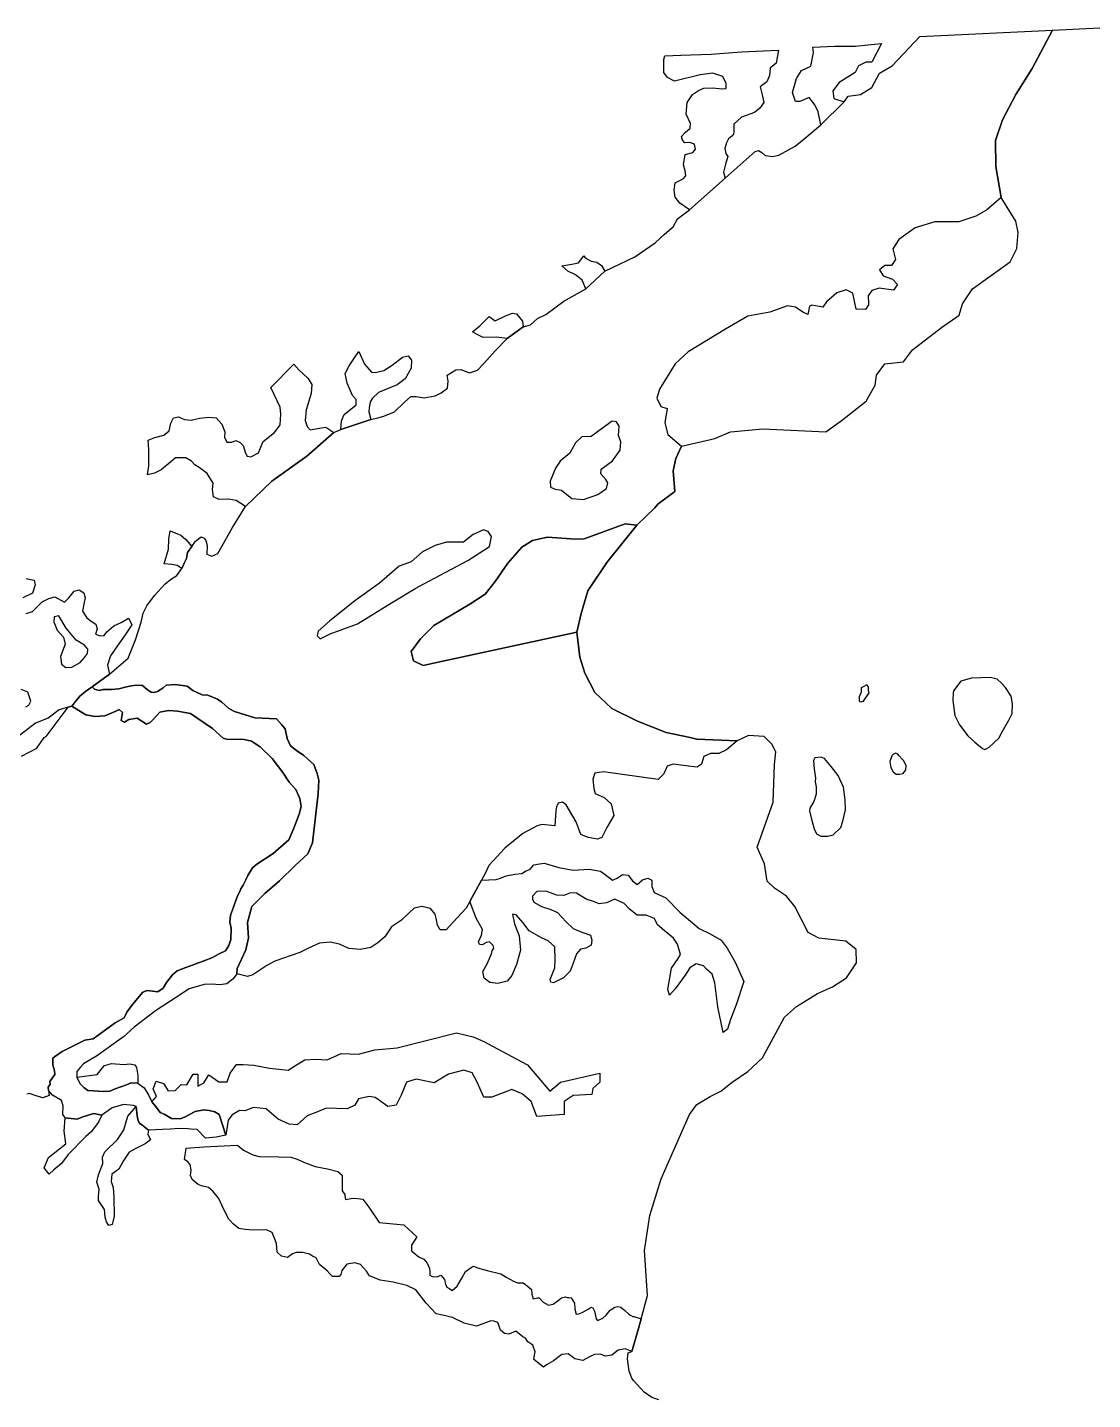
# Model space of a CAD drawing. Header units: inches. Extents: x 288635 to 1232953, y 676945 to 1655780.
# Drawn here: x 523343 to 551611, y 1560446 to 1596864 of the extents above; entities that cross this region are included whole.
import ezdxf

# ---------------------------------------------------------------- set-up
doc = ezdxf.new("R2010")
doc.units = ezdxf.units.IN
doc.header["$MEASUREMENT"] = 0

msp = doc.modelspace()

# ---------------------------------------------------------------- linework, layer by layer
at = {"color": 1}
for points in [[(549032.4743, 1593859.5132), (549044.2812, 1593173.1181), (549182.618, 1592352.0533), (548793.6652, 1592012.0561), (548516.6656, 1591853.7707), (548058.7063, 1591704.6777), (547421.8579, 1591708.6757), (546907.7665, 1591545.9274), (546472.1452, 1591233.8193), (546312.4528, 1590990.3013), (546379.812, 1590706.2011), (546274.2883, 1590547.9157), (546102.8124, 1590547.9157), (545955.2646, 1590434.6752), (546050.0506, 1590270.9161), (546300.6692, 1590178.5829), (546431.5155, 1590037.7994), (546327.0502, 1589888.3929), (545944.527, 1589941.1548), (545756.8267, 1589879.049), (545654.337, 1589743.2979), (545665.5006, 1589542.3516), (545667.5274, 1589505.8698), (545588.3847, 1589373.9652), (545365.9652, 1589385.6715), (545337.7661, 1589387.1557), (545245.4329, 1589809.2502), (545073.957, 1589901.5834), (544823.3383, 1589822.4407), (544546.3388, 1589585.0125), (544454.0056, 1589439.9175), (544163.8156, 1589492.6793), (544097.8633, 1589466.2984), (544058.292, 1589242.0607), (543926.3874, 1589308.0129), (543728.5306, 1589439.9175), (543517.4833, 1589479.4888), (543042.6269, 1589308.0129), (542462.7576, 1589204.3602), (541868.6765, 1588859.5375), (540875.2544, 1588251.8583), (540536.4406, 1587936.2056), (540121.1904, 1587259.6688), (540048.3937, 1587026.0643), (540153.9174, 1586801.8266), (540325.3933, 1586749.0647), (540259.441, 1586366.5415), (540338.5837, 1586063.1611), (540705.3184, 1585750.7427), (540553.1349, 1585418.6469), (540479.1289, 1585097.9543), (540522.2991, 1584549.0764), (540078.2631, 1584209.8822), (539991.456, 1584113.4421), (539512.2004, 1583655.8758), (539209.5292, 1583686.5749), (538117.558, 1583294.2927), (537885.1706, 1583284.2381), (537143.6326, 1583334.372), (536745.2163, 1583250.71), (536460.2277, 1583066.3057), (536091.419, 1582647.2048), (535756.1383, 1582161.0478), (535487.9138, 1581825.7672), (535085.577, 1581557.5426), (534130.0271, 1580987.5655), (533777.9824, 1580635.5208), (533526.5219, 1580300.2401), (533593.578, 1580048.7796), (533845.0385, 1579931.4314), (534167.0642, 1580000.6153), (537923.7282, 1580815.7017), (538007.4701, 1580150.1766), (538139.7621, 1579726.8424), (538405.2757, 1579216.184), (538849.7766, 1578787.5581), (539532.4029, 1578454.1824), (540294.4044, 1578152.5568), (540933.2404, 1578019.3307), (541106.7653, 1577972.7752), (542183.7323, 1577932.0184), (541897.7826, 1577692.1809), (541691.4072, 1577596.9307), (541469.1568, 1577596.9307), (541294.5314, 1577517.5556), (541231.0313, 1577311.1802), (541119.9061, 1577231.805), (540961.1558, 1577247.68), (540484.9048, 1577311.1802), (540319.6283, 1577258.3988), (540234.2784, 1577049.3666), (540081.5028, 1576901.2106), (538629.9968, 1577103.7463), (538399.1248, 1577068.4166), (538345.8446, 1576909.8435), (538373.7247, 1576668.3658), (538414.5946, 1576532.3689), (538646.7752, 1576427.0654), (538838.76, 1576257.909), (538907.1258, 1575944.4644), (538716.6254, 1575633.3138), (538589.6251, 1575366.6132), (538468.9749, 1575322.1632), (538227.6744, 1575360.2632), (538030.824, 1575442.8134), (537903.8238, 1575779.3641), (537643.4732, 1576230.215), (537541.873, 1576300.0651), (537427.5728, 1576274.6651), (537383.1227, 1576179.4149), (537364.0727, 1576071.4647), (537343.0599, 1575670.8956), (536995.7719, 1575712.6889), (536871.0386, 1575676.805), (536487.7709, 1575466.6259), (536017.3462, 1575081.0074), (535590.8316, 1574617.3117), (535483.9956, 1574393.9135), (535395.4971, 1574235.2956), (535146.7167, 1573782.4522), (535085.7924, 1573668.3576), (534986.3272, 1573486.0048), (534630.6363, 1573106.7391), (534458.6568, 1572914.9158), (534293.2919, 1572914.9158), (534227.1459, 1573033.9785), (534194.0729, 1573225.8018), (534160.9999, 1573331.6354), (534041.9372, 1573477.1565), (533810.4263, 1573536.6879), (533605.3738, 1573490.3857), (533354.0192, 1573252.2602), (533274.644, 1573166.2705), (533162.1959, 1573100.1245), (533003.4455, 1572994.2909), (532824.8514, 1572723.0925), (532646.2573, 1572564.3422), (532454.434, 1572445.2794), (532170.0064, 1572392.3627), (531872.3495, 1572418.821), (531628.0484, 1572535.5769), (531376.2548, 1572584.186), (531091.8271, 1572557.7276), (530800.7849, 1572425.4356), (530575.8886, 1572312.9875), (529909.0365, 1572085.4968), (529696.1473, 1571969.0285), (529325.7299, 1571717.6738), (529186.8233, 1571671.3716), (529008.2292, 1571717.6738), (528905.0024, 1571742.0059), (528906.0333, 1571889.2242), (529139.0851, 1572378.562), (529214.1603, 1572696.5275), (529186.3508, 1573103.2267), (529302.1062, 1573533.1755), (529646.9466, 1573880.0658), (530035.5711, 1574215.696), (530450.6928, 1574621.9853), (530786.323, 1574926.7022), (530906.1459, 1575219.8976), (531059.3538, 1576532.3079), (531075.2288, 1576881.5586), (531035.5412, 1577060.1527), (530941.0229, 1577301.8319), (530683.0536, 1577539.9574), (530484.6157, 1577672.2493), (530325.8654, 1577797.9267), (530233.2611, 1577989.75), (530186.9589, 1578247.7192), (530087.7399, 1578366.782), (529955.448, 1578512.3031), (529382.7216, 1578542.9056), (528835.033, 1578709.5934), (528684.2548, 1578787.338), (528500.2658, 1578955.2737), (528386.598, 1579038.6927), (528128.6287, 1579141.219), (527977.7813, 1579146.1568), (527735.0602, 1579266.8963), (527579.6172, 1579379.3444), (527265.4239, 1579425.6466), (527027.2984, 1579405.8028), (526944.6159, 1579333.0423), (526868.5481, 1579280.1255), (526795.7875, 1579240.4379), (526703.1832, 1579210.6722), (526630.4226, 1579223.9014), (526531.2037, 1579280.1255), (526398.9117, 1579395.8809), (526230.2395, 1579405.8028), (526104.5622, 1579389.2663), (525968.963, 1579359.5006), (525767.2178, 1579313.1985), (525572.0872, 1579290.0474), (525350.4982, 1579290.0474), (525244.9876, 1579268.4339), (525125.7004, 1579297.8875), (525061.1213, 1579360.0804), (525484.8585, 1579669.3788), (525523.9834, 1579701.8019), (526019.4901, 1580126.6946), (526209.9584, 1580611.3484), (526357.6849, 1581075.6317), (526413.9616, 1581321.8425), (526512.446, 1581511.7765), (526716.4492, 1581786.1257), (526990.7984, 1582088.6133), (527138.5249, 1582215.236), (527307.3551, 1582313.7203), (527442.2688, 1582499.6793), (527511.3584, 1582665.45), (527567.6351, 1582770.9689), (527588.7389, 1582925.73), (527704.1835, 1583089.8152), (527799.7768, 1583228.2176), (527954.5378, 1583340.7711), (528031.9184, 1583305.5981), (528074.1259, 1583249.3213), (528116.3335, 1583115.664), (528102.2643, 1582883.5224), (528235.9216, 1582834.2803), (528397.7173, 1582897.5916), (528510.2708, 1583101.5949), (528784.62, 1583594.0165), (529127.7309, 1584148.1626), (529832.5583, 1584823.7813), (530761.2477, 1585482.5951), (531477.2356, 1586108.729), (531656.4385, 1586193.9786), (532459.712, 1586459.6329), (532642.4389, 1586506.5346), (532801.1893, 1586546.2222), (533086.9398, 1586665.285), (533348.8779, 1586919.2855), (533515.5657, 1587070.0983), (533658.441, 1587070.0983), (533872.7539, 1587030.4107), (534166.442, 1587085.9733), (534325.1923, 1587165.3485), (534491.8801, 1587292.3487), (534507.7552, 1587474.9116), (534483.9426, 1587633.6619), (534714.1306, 1587776.5372), (534849.0684, 1587784.4747), (535079.2563, 1587697.162), (535285.6317, 1587768.5997), (535452.3196, 1587943.225), (535753.9452, 1588276.6007), (536079.104, 1588603.6386), (536501.6832, 1588918.6097), (536690.572, 1588975.1021), (536881.0724, 1589141.7899), (537103.3229, 1589244.9776), (537581.1853, 1589601.236), (538159.927, 1589925.4334), (538662.9565, 1590392.1931), (539460.7651, 1590776.9182), (540000.5162, 1591149.9814), (540254.5167, 1591380.1694), (540484.7046, 1591570.6698), (540595.8299, 1591784.9827), (540916.6331, 1592022.9292), (541861.0441, 1592860.4257), (542661.1955, 1593569.9939), (542741.3462, 1593595.3344), (542833.8314, 1593549.0919), (542923.2336, 1593465.8553), (543114.3695, 1593435.0269), (543287.0084, 1593475.1038), (543718.6055, 1593712.4822), (544005.3809, 1593944.1801), (544400.959, 1594281.3727), (545019.7805, 1594891.7213), (545121.8254, 1595038.4344), (545455.3005, 1595087.1823), (545751.6344, 1595267.0994), (545952.7181, 1595648.1001), (546291.3855, 1595849.1839), (547026.8292, 1596625.9375), (550547.1175, 1596792.6254), (550006.1429, 1595775.1004), (549572.2254, 1595087.1823), (549222.9747, 1594409.8477), (549032.4743, 1593859.5132)], [(543052.5752, 1595779.1676), (543038.8213, 1595586.6124), (542970.0516, 1595421.5651), (542791.2503, 1595284.0257), (542846.2661, 1595077.7166), (542887.5279, 1594871.4074), (542779.2689, 1594724.7073), (542638.8307, 1594607.8445), (542296.1084, 1594486.2971), (542089.7993, 1594293.7419), (542089.7993, 1594101.1867), (542084.2844, 1594033.7196), (542040.9789, 1593976.881), (541952.2599, 1593908.6315), (541892.1159, 1593798.2455), (541848.8103, 1593652.0891), (541875.8763, 1593519.4658), (541930.0083, 1593435.5612), (541867.7565, 1593232.5663), (541812.3403, 1593021.4101), (541861.0441, 1592860.4257), (540916.6331, 1592022.9292), (540659.6605, 1592195.7317), (540537.035, 1592363.3199), (540508.4224, 1592547.2582), (540532.9475, 1592743.459), (540639.223, 1592796.5967), (540757.7609, 1592853.8219), (540819.0737, 1592923.3097), (540798.6361, 1593054.1103), (540755.2024, 1593216.5792), (540794.8899, 1593494.3923), (541001.2136, 1593545.3437), (541070.1268, 1593634.9309), (541049.4529, 1593765.8662), (540925.409, 1593807.2141), (540787.5824, 1593800.3228), (540725.5604, 1593869.2361), (540697.9951, 1593972.606), (540801.3651, 1594075.9759), (540932.3003, 1594193.1285), (540939.1916, 1594317.1724), (540828.9304, 1594565.2602), (540856.4957, 1594868.4786), (540993.3278, 1595081.8955), (541152.8228, 1595192.371), (541290.6493, 1595254.393), (541518.0632, 1595261.2843), (541800.6076, 1595233.719), (541883.3035, 1595240.6103), (541890.1949, 1595378.4369), (541800.6076, 1595557.6114), (541531.8458, 1595647.1987), (541201.0621, 1595605.8507), (540517.0769, 1595439.0837), (540329.2947, 1595531.5967), (540233.0171, 1595669.1361), (540233.0171, 1595861.6913), (540233.0171, 1596012.9846), (540258.2387, 1596111.9085), (540687.0369, 1596125.2481), (541487.1385, 1596156.9982), (542293.5901, 1596214.1483), (542877.7913, 1596245.8983), (543274.0888, 1596262.3239), (543217.6225, 1595916.707), (543052.5752, 1595779.1676)], [(544714.4657, 1595182.4325), (544746.2157, 1594981.3488), (545019.7805, 1594891.7213), (544400.959, 1594281.3727), (544333.4649, 1594621.5147), (544238.2147, 1594812.0151), (544090.0477, 1595002.5155), (543846.6306, 1594896.682), (543730.2137, 1594896.682), (543645.5468, 1595140.0991), (543751.3804, 1595510.5165), (543888.964, 1595722.1836), (544132.3812, 1595838.6005), (544206.4646, 1596198.4346), (544187.1298, 1596336.6243), (544763.7451, 1596363.3736), (545319.3712, 1596371.3111), (545644.8093, 1596403.0612), (546012.36, 1596435.489), (545751.6344, 1595944.4341), (545592.8841, 1595944.4341), (545402.3837, 1595849.1839), (545307.1335, 1595669.2668), (544882.7106, 1595399.3961), (544714.4657, 1595182.4325)], [(538662.9565, 1590392.1931), (538159.927, 1589925.4334), (538063.7623, 1590157.7919), (537889.1369, 1590300.6672), (537682.7615, 1590395.9174), (537527.2819, 1590539.291), (537788.9036, 1590583.2745), (537971.4664, 1590618.9933), (538106.3521, 1590800.1414), (538143.1374, 1590753.1056), (538301.8878, 1590657.8554), (538452.7006, 1590634.0429), (538579.7008, 1590546.7302), (538662.9565, 1590392.1931)], [(536325.4463, 1589260.8526), (536484.1966, 1589070.3523), (536501.6832, 1588918.6097), (536079.104, 1588603.6386), (535793.6327, 1588641.7264), (535436.4445, 1588633.7889), (535277.6942, 1588713.1641), (535155.7705, 1588788.7987), (535349.2199, 1588944.8389), (535534.4286, 1589126.7404), (535597.2095, 1589190.1689), (535753.9452, 1589078.2898), (536031.7582, 1589205.29), (536214.3211, 1589276.7277), (536325.4463, 1589260.8526)], [(532475.7511, 1587713.0371), (532571.0013, 1587705.0995), (532801.1893, 1587760.6621), (533023.4397, 1587903.5374), (533293.3152, 1588109.9128), (533444.128, 1588149.6004), (533539.3782, 1588030.5377), (533531.4407, 1587824.1623), (533364.7529, 1587538.4117), (533158.3775, 1587379.6614), (532872.6269, 1587260.5986), (532658.314, 1587173.286), (532500.1858, 1587025.3169), (532438.6714, 1586928.4628), (532412.251, 1586760.5351), (532404.3135, 1586657.3474), (532459.712, 1586459.6329), (531656.4385, 1586193.9786), (531681.9995, 1586427.1595), (531753.4372, 1586593.8473), (532070.9378, 1586847.8478), (532070.9378, 1586990.7231), (531967.7501, 1587093.9108), (531832.8123, 1587419.349), (531775.6368, 1587676.6388), (531885.4998, 1587881.9067), (532062.1645, 1588150.7444), (532134.4379, 1588260.7256), (532293.1882, 1587927.35), (532475.7511, 1587713.0371)], [(530769.1852, 1586268.4092), (530848.5604, 1586181.0965), (531094.6234, 1586228.7216), (531261.3112, 1586252.5341), (531477.2356, 1586108.729), (530761.2477, 1585482.5951), (529832.5583, 1584823.7813), (529127.7309, 1584148.1626), (528880.0564, 1584307.8427), (528689.556, 1584339.5928), (528435.5555, 1584331.6553), (528284.7427, 1584403.0929), (528252.9927, 1584601.5308), (528276.8052, 1584768.2187), (528110.1174, 1585022.2192), (527903.742, 1585180.9695), (527784.6792, 1585252.4071), (527697.3666, 1585355.5948), (527546.5538, 1585442.9075), (527276.6782, 1585442.9075), (527146.7673, 1585331.1085), (526892.1054, 1585126.056), (526713.5113, 1585036.7589), (526527.6645, 1584989.9729), (526564.6828, 1585225.2749), (526567.9901, 1585658.531), (526549.3632, 1585909.2871), (526721.0521, 1585982.6586), (526967.1151, 1586046.1587), (527102.0529, 1586157.2839), (527149.678, 1586363.6594), (527221.1156, 1586498.5971), (527348.1159, 1586530.3472), (527514.8037, 1586458.9095), (527689.429, 1586443.0345), (527911.6795, 1586490.6596), (528157.7425, 1586522.4097), (528348.2429, 1586498.5971), (528499.0557, 1586331.9093), (528586.3683, 1586133.4714), (528570.4933, 1585990.5961), (528633.9934, 1585855.6583), (528768.9312, 1585855.6583), (528872.1189, 1585903.2834), (528991.1816, 1585847.7208), (529070.5568, 1585768.3457), (529134.0569, 1585561.9702), (529173.7445, 1585482.5951), (529268.9947, 1585466.7201), (529475.3701, 1585569.9078), (529602.3704, 1585871.5334), (529903.996, 1586109.6588), (530054.8088, 1586316.0343), (530070.6838, 1586601.7848), (530046.8713, 1586784.3477), (529801.4304, 1587303.1299), (530411.997, 1587927.35), (530546.9348, 1587776.5372), (530785.0602, 1587554.2867), (530888.2479, 1587387.5989), (530872.9951, 1587144.3796), (530737.4351, 1586712.9101), (530713.6226, 1586435.097), (530769.1852, 1586268.4092)], [(537791.0189, 1584364.4914), (538101.779, 1584331.1956), (538479.1306, 1584464.3786), (538712.2007, 1584630.8572), (538745.4964, 1584775.1387), (538690.0035, 1584863.9273), (538556.8206, 1585019.3074), (538567.9192, 1585141.3917), (538867.5808, 1585363.3632), (539078.4537, 1585640.8277), (539089.5523, 1585862.7992), (539034.0594, 1586029.2778), (539045.158, 1586284.5451), (538978.5665, 1586395.5308), (538862.0849, 1586413.8351), (538601.2149, 1586229.0522), (538301.5534, 1586007.0807), (538057.3847, 1585995.9821), (537890.906, 1585840.602), (537735.526, 1585563.1376), (537480.2587, 1585352.2647), (537358.1744, 1585163.5889), (537213.8929, 1584819.533), (537224.9915, 1584664.1529), (537347.0758, 1584608.6601), (537513.5544, 1584586.4629), (537791.0189, 1584364.4914)], [(527511.3584, 1582665.45), (527442.2688, 1582499.6793), (527321.4243, 1582581.0349), (527173.6978, 1582609.1732), (526969.6946, 1582623.2424), (527084.2925, 1583020.9606), (527091.5727, 1583285.6231), (527131.4903, 1583502.5667), (527412.8741, 1583390.0132), (527546.5314, 1583277.4597), (527704.1835, 1583089.8152), (527588.7389, 1582925.73), (527567.6351, 1582770.9689), (527511.3584, 1582665.45)], [(533828.2745, 1582948.9574), (533526.5219, 1582680.7329), (533208.0052, 1582563.3846), (532688.3202, 1582110.7557), (532034.5229, 1581641.3628), (531363.9615, 1581104.9137), (531062.2089, 1580836.6892), (531028.6809, 1580719.341), (531112.501, 1580635.5208), (531380.7256, 1580769.6331), (532101.579, 1581037.8576), (533006.8368, 1581591.0707), (533647.253, 1581978.2991), (533727.6903, 1582026.9356), (534297.6674, 1582328.6882), (535035.2849, 1582714.2609), (535605.262, 1583083.0697), (535655.5541, 1583351.2942), (535571.7339, 1583485.4065), (535449.596, 1583526.1191), (535169.3971, 1583401.5863), (534917.9366, 1583200.4179), (534465.3077, 1583200.4179), (534163.5551, 1583116.5978), (533828.2745, 1582948.9574)], [(539512.2004, 1583655.8758), (538723.3723, 1582663.9688), (538220.4512, 1581909.5873), (538036.0469, 1581306.0821), (537923.7282, 1580815.7017), (534167.0642, 1580000.6153), (533845.0385, 1579931.4314), (533593.578, 1580048.7796), (533526.5219, 1580300.2401), (533777.9824, 1580635.5208), (534130.0271, 1580987.5655), (535085.577, 1581557.5426), (535487.9138, 1581825.7672), (535756.1383, 1582161.0478), (536091.419, 1582647.2048), (536460.2277, 1583066.3057), (536745.2163, 1583250.71), (537143.6326, 1583334.372), (537885.1706, 1583284.2381), (538117.558, 1583294.2927), (539209.5292, 1583686.5749), (539512.2004, 1583655.8758)], [(524045.1557, 1581089.95), (524129.8226, 1580867.6996), (524299.1563, 1580677.1992), (524341.4897, 1580497.2821), (524225.0728, 1580169.1982), (524246.2395, 1579968.1144), (524362.6564, 1579872.8642), (524521.4067, 1579883.4476), (524743.6571, 1580010.4478), (524860.074, 1580137.4481), (524934.1575, 1580243.2816), (524944.7409, 1580359.6985), (524860.074, 1580465.5321), (524637.8236, 1580603.1157), (524373.2397, 1580920.6163), (524172.156, 1581248.7003), (524054.3921, 1581219.2593), (524045.1557, 1581089.95)], [(548117.9429, 1579510.1205), (547916.5996, 1579255.0856), (547914.3029, 1579211.449), (547903.1767, 1579000.0508), (547952.394, 1578601.8385), (548077.6742, 1578351.278), (548296.9147, 1578064.9231), (548484.8351, 1577890.4256), (548686.1784, 1577724.8767), (548748.8185, 1577702.5052), (548869.6245, 1577765.1453), (549120.185, 1578002.283), (549216.4051, 1578171.0625), (549393.117, 1578481.0326), (549478.1286, 1578655.5301), (549482.6029, 1578910.5649), (549451.2829, 1579116.3825), (549299.1568, 1579349.0458), (549196.248, 1579460.9032), (549079.9163, 1579563.812), (548905.4188, 1579608.555), (548397.5679, 1579591.1712), (548117.9429, 1579510.1205)], [(527735.0602, 1579266.8963), (527977.7813, 1579146.1568), (528128.6287, 1579141.219), (528386.598, 1579038.6927), (528500.2658, 1578955.2737), (528684.2548, 1578787.338), (528835.033, 1578709.5934), (529382.7216, 1578542.9056), (529955.448, 1578512.3031), (530087.7399, 1578366.782), (530186.9589, 1578247.7192), (530233.2611, 1577989.75), (530325.8654, 1577797.9267), (530484.6157, 1577672.2493), (530683.0536, 1577539.9574), (530941.0229, 1577301.8319), (531035.5412, 1577060.1527), (531075.2288, 1576881.5586), (531059.3538, 1576532.3079), (530906.1459, 1575219.8976), (530786.323, 1574926.7022), (530450.6928, 1574621.9853), (530035.5711, 1574215.696), (529646.9466, 1573880.0658), (529302.1062, 1573533.1755), (529186.3508, 1573103.2267), (529214.1603, 1572696.5275), (529139.0851, 1572378.562), (528906.0333, 1571889.2242), (528905.0024, 1571742.0059), (528803.1767, 1571611.8403), (528631.1972, 1571479.5483), (528445.9885, 1571453.0899), (528240.936, 1571472.9337), (528029.2689, 1571466.3191), (527639.0077, 1571347.2564), (527297.6307, 1571123.9173), (526738.8296, 1570761.9666), (526180.0284, 1570330.1657), (525894.2779, 1570069.8152), (525176.7264, 1569561.8142), (525011.6261, 1569466.564), (524827.4757, 1569358.6138), (524744.9256, 1569263.3636), (524651.5116, 1569152.856), (524650.3657, 1569005.7623), (524746.6545, 1568822.3276), (524842.012, 1568732.1676), (524950.339, 1568650.0126), (525366.0926, 1568624.3577), (525532.5759, 1568628.9799), (525672.7596, 1568696.4925), (525969.1393, 1568795.6677), (526096.1395, 1568851.2303), (526269.619, 1568839.0745), (526445.3902, 1568716.2926), (526564.4529, 1568517.8547), (526641.8258, 1568344.8523), (526745.967, 1568236.8583), (526861.7224, 1568068.1861), (526990.707, 1568008.6547), (527165.9938, 1567909.4358), (527400.812, 1567896.2066), (527513.2602, 1567939.2014), (527791.0732, 1568088.0299), (528021.2313, 1568131.776), (528168.1052, 1568114.4883), (528316.3883, 1568081.298), (528432.6891, 1568008.6547), (528611.1862, 1567461.9155), (528350.6681, 1567414.0025), (528066.2404, 1567387.5441), (527850.6046, 1567615.0862), (527680.21, 1567626.2964), (527599.2499, 1567631.6227), (527361.1244, 1567638.2373), (527142.8428, 1567625.0081), (526924.5611, 1567615.0862), (526554.0466, 1567597.5147), (526379.7983, 1567733.3855), (526316.0182, 1567780.4511), (526278.7373, 1567845.9236), (526256.0607, 1567979.8355), (526227.9081, 1568226.5888), (526158.4937, 1568251.6984), (525889.7641, 1568279.7292), (525596.076, 1568184.479), (525317.1171, 1567994.3905), (525105.45, 1568034.0781), (524814.5248, 1567950.9566), (524667.3866, 1567890.7909), (524348.7401, 1567925.5987), (524286.3859, 1568009.8537), (524294.3234, 1568240.0416), (524246.6983, 1568382.9169), (524008.0332, 1568527.1313), (523906.7239, 1568641.0623), (523905.6643, 1568651.4394), (523897.1891, 1568734.4368), (523949.028, 1568812.3097), (523941.6254, 1568886.8532), (524066.5402, 1569073.3752), (524073.6377, 1569084.6612), (524059.1242, 1569168.1134), (524014.6741, 1569326.8637), (524021.0241, 1569511.0141), (524063.5465, 1569542.0171), (524262.3148, 1569686.9387), (524865.5758, 1569987.265), (525087.8165, 1570020.3143), (525675.1926, 1570448.9402), (525906.9779, 1570577.8162), (525980.8114, 1570723.7602), (526135.5784, 1570933.4169), (526402.2789, 1571257.2676), (526516.5791, 1571301.7177), (526801.5683, 1571267.8878), (526948.38, 1571365.2178), (527037.2802, 1571511.2681), (527196.0305, 1571720.8185), (527316.6807, 1571822.4187), (527547.5458, 1571909.5917), (527573.6646, 1571921.6071), (528048.3971, 1572099.2054), (528239.5221, 1572168.9288), (528432.8945, 1572273.2195), (528598.8189, 1572359.89), (528688.2835, 1572495.5201), (528715.6717, 1572577.3956), (528743.4129, 1572660.3265), (528754.2919, 1572954.7212), (528713.6835, 1573117.8213), (528728.8376, 1573299.5599), (528789.199, 1573448.1508), (528872.4338, 1573689.3224), (528929.5839, 1573835.3727), (528992.9458, 1573950.9715), (529011.0327, 1573996.8176), (529067.4357, 1574099.0452), (529109.4739, 1574190.5951), (529142.2473, 1574244.0089), (529192.7285, 1574353.145), (529318.7728, 1574557.2961), (529427.4951, 1574659.0546), (529864.76, 1574938.387), (530277.4047, 1575301.4484), (530415.4869, 1575613.3763), (530550.7617, 1575985.5272), (530610.2931, 1576190.5797), (530570.6055, 1576395.6322), (530464.7719, 1576640.3723), (530293.9379, 1576829.9791), (530120.8129, 1577090.1648), (529836.3853, 1577460.5823), (529518.8846, 1577771.4683), (529293.9884, 1577916.9894), (529095.5505, 1577963.2916), (528857.425, 1577969.9062), (528665.6017, 1577963.2916), (528539.9243, 1577996.3646), (528256.7057, 1578252.9417), (527666.7976, 1578651.2096), (527329.4532, 1578717.3556), (527084.7131, 1578730.5848), (526857.311, 1578690.7868), (526687.8373, 1578505.6885), (526601.8476, 1578419.6988), (526502.6286, 1578373.3966), (526251.2739, 1578532.1469), (526032.9922, 1578499.0739), (525920.5441, 1578426.3134), (525834.5544, 1578472.6155), (525867.6273, 1578677.668), (525775.023, 1578757.0432), (525669.1894, 1578710.741), (525397.991, 1578591.6783), (525133.4071, 1578578.4491), (524895.9191, 1578623.7307), (524523.2404, 1578853.3122), (524653.3829, 1579015.9075), (524733.1809, 1579115.6042), (524881.3479, 1579242.6045), (525061.1213, 1579360.0804), (525125.7004, 1579297.8875), (525244.9876, 1579268.4339), (525350.4982, 1579290.0474), (525572.0872, 1579290.0474), (525767.2178, 1579313.1985), (525968.963, 1579359.5006), (526104.5622, 1579389.2663), (526230.2395, 1579405.8028), (526398.9117, 1579395.8809), (526531.2037, 1579280.1255), (526630.4226, 1579223.9014), (526703.1832, 1579210.6722), (526795.7875, 1579240.4379), (526868.5481, 1579280.1255), (526944.6159, 1579333.0423), (527027.2984, 1579405.8028), (527265.4239, 1579425.6466), (527579.6172, 1579379.3444), (527735.0602, 1579266.8963)], [(545668.6164, 1579361.1945), (545622.1302, 1579413.4914), (545523.347, 1579367.0052), (545471.0501, 1579332.1406), (545466.8037, 1579289.6773), (545471.0501, 1579221.7359), (545418.7531, 1579099.7097), (545412.9424, 1578989.305), (545447.807, 1578960.2511), (545534.9686, 1578983.4942), (545686.0487, 1579204.3036), (545662.8056, 1579268.2221), (545668.6164, 1579361.1945)], [(544496.7055, 1577459.8437), (544405.9599, 1577493.8733), (544242.3486, 1577480.6075), (544200.8209, 1577407.9341), (544221.5848, 1577179.532), (544257.9215, 1576945.9389), (544252.7305, 1576836.9288), (544278.6853, 1576712.3459), (544273.4943, 1576515.0895), (544216.3938, 1576317.8331), (544103.7472, 1576138.433), (544102.1927, 1576073.8581), (544143.7204, 1575886.9837), (544221.5848, 1575596.2901), (544289.0672, 1575461.3252), (544398.0773, 1575399.0337), (544584.9518, 1575399.0337), (544725.1076, 1575435.3704), (544927.5549, 1575632.6268), (544984.6555, 1575798.7374), (545057.3289, 1576094.622), (545041.756, 1576364.5517), (545005.4193, 1576696.773), (544860.0725, 1577008.2304), (544678.389, 1577252.2054), (544496.7055, 1577459.8437)], [(546284.5583, 1577530.801), (546232.2613, 1577379.7209), (546261.3152, 1577222.83), (546319.4229, 1577106.6146), (546400.7738, 1577048.5068), (546484.1754, 1577040.3034), (546586.7185, 1577065.9391), (546656.4478, 1577158.9115), (546662.2585, 1577269.3162), (546598.34, 1577402.964), (546559.7284, 1577445.4368), (546482.1246, 1577530.801), (546441.4492, 1577571.4764), (546383.3414, 1577600.5303), (546331.0445, 1577577.2872), (546284.5583, 1577530.801)], [(537450.5125, 1574568.3054), (537823.5757, 1574496.8677), (538254.8849, 1574523.7293), (538553.8272, 1574473.0552), (538672.8899, 1574385.7425), (538871.3278, 1574234.9297), (538990.3906, 1574282.5548), (539133.2658, 1574385.7425), (539286.7619, 1574364.979), (539403.1414, 1574211.1172), (539522.2041, 1574115.867), (539665.0794, 1574242.8672), (539807.9547, 1574282.5548), (539911.1424, 1574226.9922), (539911.1424, 1574060.3044), (539974.6425, 1573901.554), (540284.2056, 1573766.6163), (540657.2689, 1573385.6155), (541173.2074, 1572949.0521), (541458.958, 1572806.1769), (541752.6461, 1572639.489), (541911.3964, 1572425.1761), (542125.7093, 1572052.1128), (542355.8973, 1571544.1118), (542149.5219, 1570924.9856), (541998.7091, 1570536.0473), (541919.3339, 1570274.1093), (541808.2087, 1570186.7966), (541668.0167, 1570872.472), (541588.6415, 1571507.4733), (541514.5206, 1571734.6122), (541371.6453, 1571861.6125), (541284.3326, 1571956.8627), (541093.8323, 1572012.4253), (540919.2069, 1571901.3), (540794.8899, 1571705.9112), (540538.2062, 1571345.6739), (540387.3934, 1571178.9861), (540339.7683, 1571329.7989), (540435.0184, 1571893.3625), (540609.6438, 1572155.3006), (540675.8272, 1572261.5373), (540593.7688, 1572528.3638), (540490.5811, 1572695.0516), (540244.5181, 1572893.4895), (540061.9552, 1573044.3023), (539982.58, 1573210.9902), (539768.2671, 1573306.2404), (539522.2041, 1573306.2404), (539323.7662, 1573464.9907), (539180.8909, 1573615.8035), (538929.5737, 1573729.9778), (538712.1152, 1573633.9603), (538517.083, 1573607.0593), (538362.4023, 1573667.5866), (538175.5097, 1573729.9778), (537918.5358, 1573889.5198), (537757.1299, 1573896.245), (537575.5481, 1573822.2673), (537393.9664, 1573828.9926), (537104.7807, 1573943.3218), (536861.9602, 1573929.5949), (536748.3425, 1573808.8168), (536749.5121, 1573724.5424), (536786.4444, 1573650.6026), (536984.8823, 1573531.5399), (537232.5604, 1573452.3786), (537407.4169, 1573371.6756), (537642.8006, 1573122.8414), (537831.1076, 1572947.9849), (538059.7661, 1572853.8314), (538288.4245, 1572773.1284), (538322.0508, 1572638.6234), (538308.6003, 1572504.1185), (538167.3701, 1572423.4155), (538019.4146, 1572403.2397), (537911.8106, 1572275.46), (537831.1076, 1572026.6258), (537743.6794, 1571818.1431), (537568.8229, 1571643.2866), (537306.5382, 1571508.7816), (537232.5604, 1571522.2321), (537212.3847, 1571596.2098), (537340.1644, 1571905.5713), (537346.8897, 1572114.054), (537342.0705, 1572459.9752), (537165.3079, 1572625.173), (536984.8823, 1572698.1007), (536660.9142, 1572887.4577), (536492.783, 1573109.3909), (536311.2013, 1573311.1484), (536217.0478, 1573324.5989), (536270.8498, 1573069.0394), (536391.9043, 1572752.9527), (536425.5305, 1572376.3387), (536324.6518, 1571992.9995), (536196.8721, 1571703.8138), (536072.068, 1571547.1609), (535826.9833, 1571488.6058), (535618.5006, 1571515.5068), (535463.8199, 1571629.8361), (535430.1936, 1571804.6926), (535548.3895, 1572011.5568), (535658.8521, 1572275.46), (535679.0279, 1572356.163), (535723.9966, 1572422.637), (535705.9289, 1572497.3932), (535605.0501, 1572591.5467), (535531.0724, 1572578.0962), (535410.0179, 1572510.8437), (535342.7654, 1572524.2942), (535315.8644, 1572598.272), (535396.5674, 1572773.1284), (535416.7432, 1572921.0839), (535248.6119, 1573223.7201), (535085.7924, 1573668.3576), (535146.7167, 1573782.4522), (535395.4971, 1574235.2956), (535779.942, 1574253.1755), (535899.5509, 1574280.184), (536047.7301, 1574348.2221), (536281.5279, 1574388.2179), (536466.7289, 1574407.5097), (536563.1877, 1574469.2433), (536686.655, 1574527.1186), (536786.9722, 1574639.0109), (536937.448, 1574666.0193), (537057.0569, 1574681.4528), (537450.5125, 1574568.3054)], [(535936.9489, 1569696.6998), (536614.945, 1569332.8969), (537208.2552, 1568630.7853), (537491.3791, 1568869.8752), (538537.5669, 1569111.64), (538533.178, 1568869.8752), (538351.2766, 1568704.5103), (538318.2036, 1568539.1454), (537823.1905, 1568516.3263), (537590.598, 1568357.2439), (537590.598, 1568009.9776), (536862.9924, 1567960.3682), (536714.164, 1568357.2439), (536473.8128, 1568556.0139), (536195.9997, 1568675.0766), (535672.365, 1568472.9994), (535457.3906, 1568472.9994), (535283.1854, 1568873.5145), (535143.1973, 1569117.9226), (534925.9972, 1569191.0151), (534514.8106, 1569084.8496), (534134.4713, 1568853.3387), (533655.9946, 1568952.8897), (533406.8657, 1568869.8752), (533258.0373, 1568522.6089), (533125.7453, 1568258.025), (532910.771, 1568224.952), (532663.8051, 1568397.2636), (532567.6775, 1568461.3487), (532413.9723, 1568492.7289), (532133.5559, 1568423.3899), (532034.3369, 1568258.025), (531830.366, 1568159.1381), (531267.7052, 1568181.2957), (531042.8089, 1568082.0767), (530762.8448, 1567972.0418), (530500.412, 1567738.1177), (530288.7449, 1567751.3469), (529997.7026, 1567890.2534), (529819.1085, 1568042.3892), (529680.202, 1568161.4519), (529342.8576, 1568194.5249), (529111.3467, 1568108.5351), (528972.8603, 1568119.4505), (528780.6169, 1568002.7016), (528674.7833, 1567857.1804), (528611.1862, 1567461.9155), (528432.6891, 1568008.6547), (528316.3883, 1568081.298), (528168.1052, 1568114.4883), (528021.2313, 1568131.776), (527791.0732, 1568088.0299), (527513.2602, 1567939.2014), (527400.812, 1567896.2066), (527165.9938, 1567909.4358), (526990.707, 1568008.6547), (526861.7224, 1568068.1861), (526745.967, 1568236.8583), (526641.8258, 1568344.8523), (526770.1996, 1568489.8679), (526684.2099, 1568694.9204), (526763.585, 1568899.9729), (526955.4083, 1568833.8269), (527081.0856, 1568642.0036), (527259.6798, 1568648.6182), (527425.0447, 1568807.3685), (527570.5658, 1568800.7539), (527742.5453, 1569078.567), (527861.608, 1569078.567), (527861.608, 1568946.2751), (527861.608, 1568761.0664), (528026.973, 1568853.6707), (528159.2649, 1569065.3378), (528423.4287, 1568882.4429), (528648.3249, 1568882.4429), (528727.7001, 1569107.3392), (528893.065, 1569338.8501), (529071.6591, 1569338.8501), (529349.4722, 1569319.0063), (529766.1918, 1569239.6311), (530262.9288, 1569186.4114), (530487.1828, 1569325.6209), (530705.4645, 1569464.5274), (530983.2775, 1569477.7566), (531294.1636, 1569464.5274), (531670.5341, 1569630.5538), (532133.5559, 1569614.0173), (532563.5046, 1569729.7727), (533158.8183, 1569779.3822), (534729.785, 1570176.258), (535176.2703, 1570077.0391), (535457.3906, 1569944.7471), (535936.9489, 1569696.6998)], [(525572.2635, 1569367.1689), (525903.9097, 1569334.5783), (526057.1393, 1569353.732), (526191.3897, 1569327.4813), (526240.4913, 1569255.0099), (526274.3271, 1569043.5361), (526269.619, 1568839.0745), (526096.1395, 1568851.2303), (525969.1393, 1568795.6677), (525672.7596, 1568696.4925), (525532.5759, 1568628.9799), (525366.0926, 1568624.3577), (524950.339, 1568650.0126), (524842.012, 1568732.1676), (524746.6545, 1568822.3276), (524650.3657, 1569005.7623), (525189.5333, 1569069.9945), (525387.9712, 1569308.12), (525572.2635, 1569367.1689)], [(525595.566, 1565094.2184), (525500.3158, 1565062.4683), (525443.1657, 1565164.0685), (525405.0656, 1565291.0688), (525386.0155, 1565487.9192), (525335.2154, 1565570.4693), (525233.6152, 1565729.2196), (525233.6152, 1565830.8199), (525246.3153, 1566027.6702), (525182.8151, 1566211.8206), (525227.2652, 1566408.671), (525347.9155, 1566713.4716), (525335.2154, 1566878.5719), (525398.7156, 1567024.6222), (525735.2662, 1567348.4729), (525805.1164, 1567456.4231), (525900.3666, 1567602.4734), (526008.3168, 1567964.4241), (526227.9081, 1568226.5888), (526256.0607, 1567979.8355), (526278.7373, 1567845.9236), (526316.0182, 1567780.4511), (526379.7983, 1567733.3855), (526554.0466, 1567597.5147), (526539.5131, 1567490.8998), (526605.218, 1567335.7729), (526471.8677, 1567234.1727), (526224.2172, 1567113.5224), (526046.4169, 1567011.9222), (525881.3165, 1566770.6217), (525767.0163, 1566561.0713), (525582.8659, 1566427.721), (525563.8159, 1566237.2207), (525620.966, 1566072.1203), (525633.666, 1565805.4198), (525646.3661, 1565310.1188), (525595.566, 1565094.2184)], [(525317.1171, 1567994.3905), (525230.9503, 1567811.4158), (525032.5124, 1567549.4777), (524889.6371, 1567430.415), (524425.0631, 1566946.7354), (524250.4377, 1566708.6099), (524045.4019, 1566543.9816), (523917.062, 1566430.7969), (523791.5882, 1566600.3847), (523903.2176, 1566870.609), (524365.6615, 1567235.6963), (524318.1359, 1567565.3528), (524348.7401, 1567925.5987), (524667.3866, 1567890.7909), (524814.5248, 1567950.9566), (525105.45, 1568034.0781), (525317.1171, 1567994.3905)], [(531779.3378, 1565794.2305), (531783.0877, 1565758.2316), (531986.8173, 1565787.3358), (532103.2342, 1565782.0442), (532244.9641, 1565765.8268), (532406.0173, 1565548.6812), (532679.0679, 1565148.6304), (533335.765, 1565078.7803), (533679.724, 1564761.2796), (533539.4946, 1564546.9667), (533539.4946, 1564393.5081), (533645.3281, 1564300.9037), (533733.9803, 1564235.1452), (533867.5786, 1564173.9035), (533949.5996, 1564065.4241), (534010.4539, 1563925.1946), (534022.2534, 1563838.4082), (534026.3289, 1563750.5693), (534084.5373, 1563708.2359), (534216.8293, 1563705.59), (534317.4543, 1563749.848), (534412.6213, 1563628.8607), (534436.4339, 1563507.1521), (534476.4247, 1563432.2006), (534550.9153, 1563382.5403), (534611.3625, 1563342.2421), (534751.2887, 1563454.2353), (534872.9972, 1563671.1941), (534970.8933, 1563843.1736), (535116.4144, 1563949.0072), (535177.2687, 1563988.6947), (535351.894, 1563927.8405), (535547.7692, 1563868.9107), (535903.4623, 1563783.5444), (536044.9979, 1563693.7367), (536240.79, 1563585.2573), (536346.6235, 1563542.9239), (536501.6649, 1563543.9822), (536607.5032, 1563462.8431), (536723.1553, 1563366.1679), (536731.6812, 1563242.7094), (536763.4313, 1563122.0591), (536876.8891, 1563144.108), (536924.2983, 1563143.2258), (537032.2138, 1563033.8066), (537108.1649, 1562988.2359), (537169.1748, 1562951.63), (537296.8324, 1562980.2422), (537392.0826, 1563047.9756), (537519.0828, 1563145.3425), (537627.033, 1563172.8592), (537670.734, 1563152.8816), (537714.0811, 1563151.9571), (537777.5813, 1563146.6654), (537861.2037, 1563004.3204), (537873.6547, 1562842.4573), (537905.9044, 1562712.7479), (537973.3733, 1562720.6854), (538064.6547, 1562759.0501), (538223.4051, 1562846.3627), (538308.0719, 1562896.6337), (538351.7282, 1562882.0816), (538394.0616, 1562789.4772), (538436.3951, 1562587.0706), (538469.4681, 1562544.7371), (538538.2599, 1562568.5497), (538617.635, 1562602.9456), (538704.9477, 1562686.2895), (538812.1042, 1562818.5814), (538935.1356, 1562896.6337), (539014.5108, 1562917.8004), (539095.3492, 1562901.9773), (539198.931, 1562812.7454), (539304.2301, 1562711.425), (539346.5636, 1562682.3207), (539409.4008, 1562652.8778), (539435.5645, 1562648.1208), (539627.4735, 1562587.1229), (539558.9497, 1562335.869), (539382.1324, 1561717.0084), (539205.9879, 1561790.7966), (539019.4563, 1561755.0778), (538851.3787, 1561624.1115), (538679.922, 1561594.1017), (538551.1429, 1561651.8901), (538392.3926, 1561639.9838), (538257.4548, 1561576.4837), (538082.7305, 1561479.3206), (537868.5165, 1561528.8586), (537694.0735, 1561660.6938), (537527.2033, 1561643.9526), (537300.9841, 1561477.2647), (537117.463, 1561367.9183), (537043.0149, 1561302.6394), (536781.0768, 1561505.046), (536800.8082, 1561621.2421), (536816.7957, 1561715.3902), (536755.8562, 1561889.2839), (536622.3265, 1561977.3282), (536560.1626, 1562078.693), (536490.1928, 1562110.4974), (536308.7946, 1562259.11), (536122.263, 1562179.7349), (536007.169, 1562195.6099), (535898.849, 1562283.8577), (535830.1895, 1562489.8362), (535725.3872, 1562525.0168), (535641.3586, 1562533.659), (535257.0738, 1562394.0478), (534932.4846, 1562476.7546), (534622.0725, 1562620.267), (534356.1657, 1562687.7359), (534194.9882, 1562718.9775), (533923.5711, 1563005.2365), (533649.7268, 1563358.456), (533411.6014, 1563469.5812), (533050.4444, 1563560.8626), (532705.1624, 1563616.4253), (532419.4119, 1563727.5505), (532338.1636, 1563851.6391), (532181.2864, 1564033.1448), (532030.4736, 1564076.8012), (531816.1607, 1564037.1136), (531689.1604, 1563874.3945), (531661.5615, 1563764.1355), (531613.754, 1563711.6754), (531435.1599, 1563711.6754), (531387.5348, 1563764.1355), (531300.2221, 1563858.5195), (531093.5453, 1564027.041), (531002.2639, 1564209.6039), (530911.2839, 1564247.4578), (530827.0501, 1564308.8403), (530649.3458, 1564346.6767), (530478.6892, 1564346.6767), (530377.1168, 1564313.4503), (530248.5013, 1564219.6765), (530085.7822, 1564255.3953), (529974.657, 1564354.6142), (529954.8064, 1564590.0911), (529908.5434, 1564701.1223), (529835.9328, 1564875.3878), (529684.9377, 1564953.8967), (529331.7182, 1564945.9592), (529125.3428, 1564957.8654), (528950.7174, 1564989.6155), (528807.8421, 1565096.772), (528684.993, 1565232.576), (528551.1093, 1565510.2607), (528420.0818, 1565782.0215), (528264.1223, 1565977.8362), (528149.0283, 1566073.0864), (527966.4655, 1566120.7115), (527875.4534, 1566150.1897), (527717.6934, 1566289.432), (527668.8086, 1566390.5871), (527685.2697, 1566539.7308), (527664.8399, 1566680.3064), (527601.3397, 1566759.6815), (527507.949, 1566820.3046), (527560.3292, 1567118.1927), (528025.9968, 1567149.9427), (528563.1021, 1567181.6928), (528916.859, 1567198.3619), (529079.0406, 1567067.9217), (529322.4578, 1566943.5673), (529490.386, 1566893.2561), (530015.6675, 1566888.0047), (530335.814, 1566874.7755), (530504.6881, 1566824.6304), (530698.2938, 1566739.8378), (530977.0261, 1566628.3664), (531308.8608, 1566568.9432), (531582.5511, 1566499.2853), (531695.775, 1566403.8162), (531698.074, 1566210.4779), (531698.074, 1566178.92), (531698.074, 1565983.1279), (531769.8585, 1565885.2319), (531779.3378, 1565794.2305)]]:
    msp.add_lwpolyline(points, close=True, dxfattribs=at)
for points in [[(540097.4551, 1560435.8087), (539915.5727, 1560496.4646), (539708.5168, 1560639.5383), (539429.8102, 1560950.6369), (539386.3469, 1561013.8563), (539308.9952, 1561203.1019), (539271.9154, 1561528.5439), (539287.8285, 1561687.2904), (539382.1324, 1561717.0084), (539558.9497, 1562335.869), (539627.4735, 1562587.1229), (539797.0752, 1563208.9957), (539717.7, 1564399.6231), (539859.4702, 1565333.3831), (540158.8569, 1566301.9871), (540916.1291, 1568010.2522), (541109.8499, 1568274.417), (541462.0695, 1568485.7487), (541743.8452, 1568626.6366), (542043.2319, 1568873.1903), (542465.8954, 1569154.966), (542853.0188, 1569519.3208), (543434.4994, 1570599.0665), (543751.497, 1570880.8421), (544308.5388, 1571225.0464), (544705.6239, 1571398.8476), (545081.333, 1571642.2648), (545350.8398, 1572039.4379), (545334.0758, 1572391.4826), (545065.8512, 1572609.4151), (544344.9978, 1572693.2352), (544060.0092, 1572844.1115), (543710.2585, 1573531.0715), (543487.3323, 1573804.265), (543170.3346, 1574015.5968), (542972.0815, 1574202.4552), (542906.1699, 1574667.2031), (542712.4491, 1575107.4776), (543130.8318, 1576305.8969), (543170.5194, 1577298.0864), (543206.0844, 1577633.5678), (543098.1341, 1577843.1182), (542894.9337, 1578046.3186), (542482.1829, 1578071.7187), (542183.7323, 1577932.0184), (541106.7653, 1577972.7752), (540933.2404, 1578019.3307), (540294.4044, 1578152.5568), (539532.4029, 1578454.1824), (538849.7766, 1578787.5581), (538405.2757, 1579216.184), (538139.7621, 1579726.8424), (538007.4701, 1580150.1766), (537923.7282, 1580815.7017), (538036.0469, 1581306.0821), (538220.4512, 1581909.5873), (538723.3723, 1582663.9688), (539512.2004, 1583655.8758), (539991.456, 1584113.4421), (540078.2631, 1584209.8822), (540522.2991, 1584549.0764), (540479.1289, 1585097.9543), (540553.1349, 1585418.6469), (540705.3184, 1585750.7427), (541583.0163, 1585949.9787), (542000.581, 1586129.1134), (542857.9606, 1586208.2561), (544533.1483, 1586129.1134), (544942.0524, 1586419.3034), (545601.5751, 1586946.9216), (545839.0033, 1587369.0161), (545878.5747, 1587632.8252), (546102.8124, 1587936.2056), (546590.8592, 1587988.9675), (546828.2874, 1588305.5384), (547606.5243, 1588899.1088), (548068.1902, 1589228.8702), (548160.5233, 1589532.2507), (548424.3324, 1589927.9643), (549426.807, 1590640.2489), (549598.2829, 1590996.3911), (549637.8543, 1591418.4857), (549571.902, 1591721.8661), (549182.618, 1592352.0533), (549044.2812, 1593173.1181), (549032.4743, 1593859.5132), (549222.9747, 1594409.8477), (549572.2254, 1595087.1823), (550006.1429, 1595775.1004), (550547.1175, 1596792.6254), (551981.162, 1596864.063)], [(523310.0536, 1582238.6849), (523521.7207, 1582192.3828), (523548.1791, 1582073.32), (523475.4185, 1581848.4237), (523219.6541, 1581724.9513)], [(523310.0536, 1581306.0268), (523475.4185, 1581358.9436), (523587.8666, 1581464.7771), (523733.3878, 1581616.9129), (523911.9819, 1581709.5172), (524070.7322, 1581749.2048), (524328.7015, 1581610.2983), (524441.1496, 1581722.7464), (524580.0561, 1581901.3405), (524718.9627, 1581941.0281), (524838.0254, 1581855.0383), (524877.713, 1581722.7464), (524851.2546, 1581597.0691), (524804.9524, 1581372.1728), (524924.0151, 1581193.5787), (525036.4633, 1581107.5889), (525162.1406, 1581021.5992), (525195.2136, 1580902.5364), (525148.9114, 1580763.6299), (525277.2949, 1580714.9917), (525380.4223, 1580723.9423), (525453.1829, 1580823.1613), (525638.3916, 1580981.9116), (525830.2149, 1581067.9013), (526029.29, 1581186.0537), (526057.3059, 1581126.52), (526113.9569, 1581006.1367), (525934.0398, 1580741.5528), (525722.3727, 1580445.2189), (525545.7872, 1580181.5454), (525466.4121, 1579936.8053), (525523.9834, 1579701.8019), (525484.8585, 1579669.3788), (525061.1213, 1579360.0804), (524881.3479, 1579242.6045), (524733.1809, 1579115.6042), (524653.3829, 1579015.9075), (524523.2404, 1578853.3122), (524428.2147, 1578824.7673), (524182.7394, 1578751.0287), (523896.9888, 1578528.7782), (523558.3214, 1578401.778), (523050.3204, 1578010.1938)], [(523304.3209, 1578835.6955), (523378.4044, 1578878.0289), (523431.3212, 1578983.8625), (523357.2377, 1579216.6962), (523177.3379, 1579295.8178)], [(523183.6246, 1577521.9625), (523591.0838, 1577733.6296), (523787.4526, 1578016.6471), (523839.2308, 1578047.7456), (524428.2147, 1578824.7673), (524523.2404, 1578853.3122), (524895.9191, 1578623.7307), (524895.9191, 1578623.7307), (525133.4071, 1578578.4491), (525397.991, 1578591.6783), (525669.1894, 1578710.741), (525775.023, 1578757.0432), (525867.6273, 1578677.668), (525834.5544, 1578472.6155), (525920.5441, 1578426.3134), (526032.9922, 1578499.0739), (526251.2739, 1578532.1469), (526502.6286, 1578373.3966), (526601.8476, 1578419.6988), (526687.8373, 1578505.6885), (526857.311, 1578690.7868), (527084.7131, 1578730.5848), (527329.4532, 1578717.3556), (527666.7976, 1578651.2096), (528256.7057, 1578252.9417), (528539.9243, 1577996.3646), (528665.6017, 1577963.2916), (528857.425, 1577969.9062), (529095.5505, 1577963.2916), (529293.9884, 1577916.9894), (529518.8846, 1577771.4683), (529836.3853, 1577460.5823), (530120.8129, 1577090.1648), (530293.9379, 1576829.9791), (530464.7719, 1576640.3723), (530570.6055, 1576395.6322), (530610.2931, 1576190.5797), (530550.7617, 1575985.5272), (530415.4869, 1575613.3763), (530277.4047, 1575301.4484), (529864.76, 1574938.387), (529427.4951, 1574659.0546), (529318.7728, 1574557.2961), (529192.7285, 1574353.145), (529142.2473, 1574244.0089), (529109.4739, 1574190.5951), (529067.4357, 1574099.0452), (529011.0327, 1573996.8176), (528992.9458, 1573950.9715), (528929.5839, 1573835.3727), (528872.4338, 1573689.3224), (528789.199, 1573448.1508), (528728.8376, 1573299.5599), (528713.6835, 1573117.8213), (528754.2919, 1572954.7212), (528743.4129, 1572660.3265), (528715.6717, 1572577.3956), (528688.2835, 1572495.5201), (528598.8189, 1572359.89), (528432.8945, 1572273.2195), (528239.5221, 1572168.9288), (528048.3971, 1572099.2054), (527573.6646, 1571921.6071), (527547.5458, 1571909.5917), (527316.6807, 1571822.4187), (527196.0305, 1571720.8185), (527037.2802, 1571511.2681), (526948.38, 1571365.2178), (526801.5683, 1571267.8878), (526516.5791, 1571301.7177), (526402.2789, 1571257.2676), (526135.5784, 1570933.4169), (525980.8114, 1570723.7602), (525906.9779, 1570577.8162), (525675.1926, 1570448.9402), (525087.8165, 1570020.3143), (524865.5758, 1569987.265), (524262.3148, 1569686.9387), (524063.5465, 1569542.0171), (524021.0241, 1569511.0141), (524014.6741, 1569326.8637), (524059.1242, 1569168.1134), (524073.6377, 1569084.6612), (524066.5402, 1569073.3752), (523941.6254, 1568886.8532), (523949.028, 1568812.3097), (523897.1891, 1568734.4368), (523905.6643, 1568651.4394), (523916.5219, 1568513.4112), (523754.5966, 1568449.911), (523576.7963, 1568507.0612), (523402.1709, 1568567.3863), (523329.1458, 1568548.3362)]]:
    msp.add_lwpolyline(points, dxfattribs=at)

doc.saveas('drawing.dxf')
